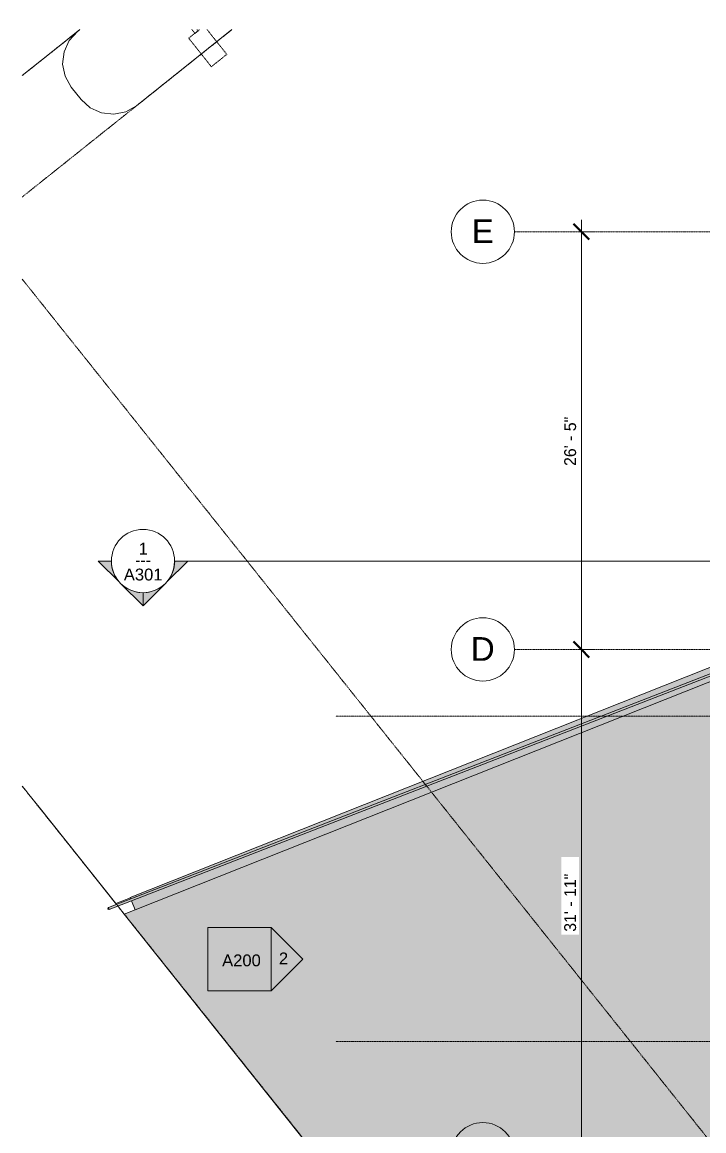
# Model space of a CAD drawing. Header units: inches. Extents: x -4124 to -1243, y 10241 to 12024.
# Drawn here: x -4124 to -3607, y 11092 to 11933 of the extents above; entities that cross this region are included whole.
import ezdxf

# ---------------------------------------------------------------- set-up
doc = ezdxf.new("R2010")
doc.units = ezdxf.units.IN
doc.header["$MEASUREMENT"] = 0
for name, pattern in [('Dash', [0.25, 0.125, -0.125]), ('Double Dash 3_8_', [1, 0.375, -0.125, 0.125, -0.125, 0.125, -0.125]), ('Grid Line 1_2_', [0.875, 0.5, -0.125, 0.125, -0.125])]:
    doc.linetypes.add(name, pattern=pattern)
for name, color, linetype, lineweight in [('A-ANNO-DIMS', 211, 'Continuous', 9), ('A-ANNO-DIMS-96', 211, 'Continuous', 9), ('A-FLOR-HRAL', 11, 'Continuous', 9), ('C-BLDG-PADS', 91, 'Continuous', 13), ('C-PROP-LINE', 91, 'Double Dash 3_8_', 9), ('C-TOPO', 7, 'Continuous', 9), ('E-LITE-EQPM', 33, 'Continuous', 9), ('E-LITE-EQPM-HDLN', 30, 'Dash', 9), ('G-ANNO-SYMB', 111, 'Continuous', 9), ('S-FNDN', 32, 'Continuous', 13), ('S-GRID', 1, 'Continuous', 9), ('S-GRID-IDEN', 1, 'Continuous', 9)]:
    doc.layers.add(name, color=color, linetype=linetype, lineweight=lineweight)
doc.styles.add('Arial', font='arial.ttf', dxfattribs={"height": 18})
doc.styles.add('Arial_1', font='arial.ttf', dxfattribs={"height": 9})
doc.styles.add('Century Gothic_1', font='', dxfattribs={"height": 9})
doc.styles.get('Century Gothic_1').set_extended_font_data('Century Gothic')
doc.dimstyles.new('OD__1__Tol__', dxfattribs={"dimscale": 12, "dimtxt": 9.397514, "dimasz": 1, "dimexe": 0.75, "dimexo": 0.5, "dimgap": 0.125, "dimtad": 1, "dimdec": 0, "dimzin": 3, "dimdsep": 46, "dimlunit": 4, "dimtxsty": 'Century Gothic_1', "dimblk1": 'OBLIQUE', "dimblk2": 'OBLIQUE', "dimsah": 1, "dimcen": 0.09, "dimdle": 0.75, "dimazin": 0, "dimtfac": 1, "dimtdec": 4, "dimtix": 1, "dimtmove": 0, "dimatfit": 3, "dimfxl": 1, "dimtvp": 1, "dimtfill": 1, "dimfrac": 2, "dimtolj": 1, "dimtzin": 0, "dimarcsym": 2})

# ---------------------------------------------------------------- blocks, each defined once
blk = doc.blocks.new('Railing - Lapeyre - 1 1_2_ Post-V2-FLOOR PLAN - MEZZANINE')
at = {"layer": 'A-FLOR-HRAL'}
blk.add_hatch(color=253, dxfattribs=at).paths.add_polyline_path([(-0.72, 0.19), (-0.72, 0), (0.75, 0), (0.66, 0.34), (0.56, 0.49), (0.43, 0.61), (0.38, 0.65), (0.18, 0.73), (-0.03, 0.75), (-0.19, 0.72), (-0.4, 0.63), (-0.56, 0.49), (-0.69, 0.27), (-0.72, 0.2)], flags=0)
at = {"layer": 'A-FLOR-HRAL', "color": 8}
blk.add_arc((0, 0), 0.75, 360, 180, dxfattribs=at)
blk = doc.blocks.new('Railing - Lapeyre - 1 1_2_ Post-V3-FLOOR PLAN - MEZZANINE')
at = {"layer": 'A-FLOR-HRAL', "color": 8}
blk.add_line((-0.75, 0), (-0.75, 0), dxfattribs=at)
blk = doc.blocks.new('Railing - Railing-1341484-FLOOR PLAN - MEZZANINE')
at = {"layer": 'A-FLOR-HRAL'}
blk.add_hatch(color=253, dxfattribs=at).paths.add_polyline_path([(-4058.11, 11259.61), (-3569.2, 11449.47), (-3569.2, 11451.05), (-4058.64, 11260.99), (-4058.12, 11259.64)], flags=0)
at = {"layer": 'A-FLOR-HRAL', "color": 8}
for p, q in [((-3569.2, 11451.05), (-4058.65, 11261.01)), ((-4058.11, 11259.61), (-3569.2, 11449.44)), ((-4058.11, 11259.61), (-4058.65, 11261.01))]:
    blk.add_line(p, q, dxfattribs=at)
at = {"rotation": 111.2193858935049}
for name, p in [('Railing - Lapeyre - 1 1_2_ Post-V3-FLOOR PLAN - MEZZANINE', (-3810.88, 11356.41)), ('Railing - Lapeyre - 1 1_2_ Post-V2-FLOOR PLAN - MEZZANINE', (-4058.38, 11260.31))]:
    blk.add_blockref(name, p, dxfattribs=at)
blk = doc.blocks.new('265613 - Lighting Poles and Standards - Parking Lot - Generic - 265613 - Lighting Poles and Standards - Parking Lot - Generic-1566120-FLOOR PLAN - MEZZANINE')
at = {"layer": 'E-LITE-EQPM', "color": 8}
blk.add_line((-1.68, -10.73), (1.57, -10.73), dxfattribs=at)
at = {"layer": 'E-LITE-EQPM-HDLN', "color": 8}
for p, q in [((-7.54, -7.15), (-7.54, 16.9)), ((-7.54, 16.9), (7.45, 16.9)), ((7.45, 16.9), (7.45, -10.73)), ((7.45, -10.73), (-3.06, -10.73)), ((-1.54, -10.73), (-1.54, -11.94)), ((1.45, -10.73), (1.45, -14.33))]:
    blk.add_line(p, q, dxfattribs=at)
blk = doc.blocks.new('Family - ___-1416994-FLOOR PLAN - MEZZANINE')
at = {"layer": 'C-PROP-LINE', "color": 8}
for p, q in [((-4080.34, 11927.32), (-4124.16, 11892.35)), ((-4124.16, 11353.18), (-3256.39, 10265.7))]:
    blk.add_line(p, q, dxfattribs=at)
blk = doc.blocks.new('Family - ___-1442676-FLOOR PLAN - MEZZANINE')
at = {"layer": 'C-PROP-LINE', "color": 8}
for p, q in [((-3964.9, 11927.32), (-4124.16, 11800.24)), ((-4124.16, 11737.97), (-2969.59, 10291.07))]:
    blk.add_line(p, q, dxfattribs=at)
blk = doc.blocks.new('Elevation - Detail Number-151647-FLOOR PLAN - MEZZANINE')
at = {"layer": 'G-ANNO-SYMB'}
for p, q in [((0.25, 0.25), (-0.25, 0.25)), ((-0.25, 0.25), (-0.25, -0.25)), ((0.25, -0.25), (0.25, 0.25)), ((-0.25, -0.25), (0.25, -0.25))]:
    blk.add_line(p, q, dxfattribs=at)
blk = doc.blocks.new('Elevation - Detail Number-151370-FLOOR PLAN - MEZZANINE')
at = {"layer": 'G-ANNO-SYMB'}
for p, q in [((0, 0.25), (-0.25, 0)), ((0.25, 0), (0, 0.25)), ((-0.25, 0), (0.25, 0))]:
    blk.add_line(p, q, dxfattribs=at)
blk = doc.blocks.new('Section - Section Head - Filled-22785-FLOOR PLAN - MEZZANINE')
at = {"layer": 'G-ANNO-SYMB'}
h = blk.add_hatch(color=256, dxfattribs=at)
edge = h.paths.add_edge_path(flags=0)
edge.add_line((-0.4268, 0.1768), (-0.25, 0.3536))
edge.add_line((-0.25, 0.3536), (-0.25, 0.25))
edge.add_arc((-0.25, 0), 0.25, 90, 135)
h = blk.add_hatch(color=256, dxfattribs=at)
edge = h.paths.add_edge_path(flags=0)
edge.add_arc((-0.25, 0), 0.25, 45, 90)
edge.add_line((-0.25, 0.25), (-0.25, 0.3536))
edge.add_line((-0.25, 0.3536), (-0.0732, 0.1768))
h = blk.add_hatch(color=256, dxfattribs=at)
edge = h.paths.add_edge_path(flags=0)
edge.add_arc((-0.25, 0), 0.2503, 137.9216, 180)
edge.add_line((-0.5003, 0), (-0.6036, 0))
edge.add_line((-0.6036, 0), (-0.4358, 0.1678))
h = blk.add_hatch(color=256, dxfattribs=at)
edge = h.paths.add_edge_path(flags=0)
edge.add_line((-0.0642, 0.1678), (0.1036, 0))
edge.add_line((0.1036, 0), (0.0003, 0))
edge.add_arc((-0.25, 0), 0.2503, 0, 42.0784)
for p, q in [((-0.25, 0.3536), (-0.4268, 0.1768)), ((-0.25, 0.25), (-0.25, 0.3536)), ((-0.0732, 0.1768), (-0.25, 0.3536)), ((-0.25, 0.3536), (-0.25, 0.25)), ((-0.4358, 0.1678), (-0.6036, 0)), ((0.1036, 0), (-0.0642, 0.1678)), ((-0.6036, 0), (-0.5003, 0)), ((0.0003, 0), (0.1036, 0))]:
    blk.add_line(p, q, dxfattribs=at)
for centre, radius, start, end in [((-0.2503, 0), 0.25, 360, 180), ((-0.25, 0), 0.25, 90, 135), ((-0.25, 0), 0.25, 45, 90), ((-0.25, 0), 0.2503, 137.9216, 180), ((-0.25, 0), 0.2503, 0, 42.0784), ((-0.2503, 0), 0.25, 180, 360)]:
    blk.add_arc(centre, radius, start, end, dxfattribs=at)
blk = doc.blocks.new('Grid - Grid Head - Circle-50561-FLOOR PLAN - MEZZANINE')
at = {"layer": 'S-GRID-IDEN'}
for start, end in [(360, 180), (180, 360)]:
    blk.add_arc((0, 0), 0.25, start, end, dxfattribs=at)
blk = doc.blocks.new('DIMBLOCK15-FLOOR PLAN - MEZZANINE')
at = {"layer": 'A-ANNO-DIMS-96', "lineweight": 50}
for p, q in [((-3699.7, 11456.9), (-3705.7, 11462.9)), ((-3699.7, 11456.9), (-3693.7, 11450.9)), ((-3699.7, 11073.9), (-3705.7, 11079.9)), ((-3699.7, 11073.9), (-3693.7, 11067.9))]:
    blk.add_line(p, q, dxfattribs=at)
at = {"layer": 'A-ANNO-DIMS-96'}
for p, q in [((-3702.18, 11456.9), (-3690.7, 11456.9)), ((-3699.7, 11456.9), (-3702.18, 11456.9)), ((-3699.7, 11073.9), (-3699.7, 11456.9)), ((-3702.18, 11073.9), (-3690.7, 11073.9)), ((-3699.7, 11073.9), (-3702.18, 11073.9))]:
    blk.add_line(p, q, dxfattribs=at)
at = {"layer": 'A-ANNO-DIMS-96', "color": 0, "insert": (-3712.73, 11242.65), "char_height": 9, "width": 54.5951, "attachment_point": 1, "rotation": 90, "line_spacing_factor": 0.984502, "style": 'Century Gothic_1', "bg_fill": 3, "box_fill_scale": 1.25, "bg_fill_color": 256, "bg_fill_true_color": 13158600, "bg_fill_transparency": 0}
blk.add_mtext('31\' - 11"', dxfattribs=at)
blk = doc.blocks.new('_Oblique')
at = {"color": 0, "linetype": 'ByBlock', "lineweight": -2}
blk.add_line((-0.5, -0.5), (0.5, 0.5), dxfattribs=at)
blk = doc.blocks.new('DIMBLOCK16-FLOOR PLAN - MEZZANINE')
at = {"layer": 'A-ANNO-DIMS-96', "lineweight": 50}
for p, q in [((-3699.7, 11773.9), (-3705.7, 11779.9)), ((-3699.7, 11773.9), (-3693.7, 11767.9)), ((-3699.7, 11456.9), (-3705.7, 11462.9)), ((-3699.7, 11456.9), (-3693.7, 11450.9))]:
    blk.add_line(p, q, dxfattribs=at)
at = {"layer": 'A-ANNO-DIMS-96'}
for p, q in [((-3699.7, 11456.9), (-3699.7, 11782.9)), ((-3702.18, 11773.9), (-3690.7, 11773.9)), ((-3699.7, 11773.9), (-3702.18, 11773.9)), ((-3702.18, 11456.9), (-3690.7, 11456.9)), ((-3699.7, 11456.9), (-3702.18, 11456.9))]:
    blk.add_line(p, q, dxfattribs=at)
at = {"layer": 'A-ANNO-DIMS-96', "color": 0, "insert": (-3712.73, 11596.15), "char_height": 9, "width": 46.1821, "attachment_point": 1, "rotation": 90, "line_spacing_factor": 0.984502, "style": 'Century Gothic_1', "bg_fill": 3, "box_fill_scale": 1.25, "bg_fill_color": 256, "bg_fill_true_color": 13158600, "bg_fill_transparency": 0}
blk.add_mtext('26\' - 5"', dxfattribs=at)

msp = doc.modelspace()

# ---------------------------------------------------------------- hatches: boundary and pattern name
at = {"layer": 'C-BLDG-PADS'}
h = msp.add_hatch(color=253, dxfattribs=at)
h.paths.add_polyline_path([(-3217.20325, 10617.02866), (-3217.20325, 10639.02039), (-3042.20325, 10639.02039), (-3042.20325, 10647.20789), (-3075.20325, 10647.20789), (-3075.20325, 10648.95789), (-3042.20325, 10648.95789), (-3042.20325, 10816.39539), (-3360.20325, 10816.39539), (-3360.20325, 11072.39539), (-3569.20325, 11072.39539), (-3569.20325, 11445.54168), (-4046.78991, 11256.03278), (-3553.7948, 10638.40483), (-3295.84592, 10638.39952), (-3232.84644, 10621.27964)], flags=0)
h.paths.add_polyline_path([(-3297.44748, 10623.59767), (-3287.13683, 10623.59767), (-3297.44748, 10626.39955), (-3544.21574, 10626.39955), (-3541.97927, 10623.59767), (-3300.32921, 10623.59767)], flags=0)
h.paths.add_polyline_path([(-3427.50108, 10847.02188), (-3457.50108, 10847.02188), (-3457.50108, 10919.02188), (-3397.50108, 10919.02188), (-3397.50108, 10847.02188), (-3413.44272, 10847.02188)], flags=0)
h.paths.add_polyline_path([(-3455.24959, 10937.02188), (-3457.50108, 10937.02188), (-3457.50108, 11009.02188), (-3397.50108, 11009.02188), (-3397.50108, 10937.02188), (-3453.50108, 10937.02188)], flags=0)
at = {"layer": 'S-FNDN'}
h = msp.add_hatch(color=9, dxfattribs=at)
h.paths.add_polyline_path([(-4038.41215, 11259.35712), (-3569.20325, 11445.54168), (-3569.20325, 11449.4367), (-4041.12938, 11266.20489), (-4040.54584, 11264.7343)], flags=0)
h.paths.add_polyline_path([(-4041.68264, 11267.59918), (-3569.20325, 11451.04579), (-3569.20325, 11456.30018), (-4042.10044, 11268.65209)], flags=0)

# ---------------------------------------------------------------- linework, layer by layer
at = {"layer": 'C-BLDG-PADS', "color": 8, "lineweight": 9}
for p, q in [((-4038.41215, 11259.35712), (-4046.78991, 11256.03278)), ((-4046.78991, 11256.03278), (-3572.43187, 10661.74919))]:
    msp.add_line(p, q, dxfattribs=at)
at = {"layer": 'C-TOPO', "color": 8}
for p, q in [((-4093.65857, 11916.68994), (-4080.3364, 11927.32056)), ((-4082.18079, 11925.84888), (-4093.65857, 11916.68994)), ((-4082.18079, 11925.84888), (-4088.51147, 11918.9187)), ((-4088.51147, 11918.9187), (-4082.18079, 11925.84888)), ((-4080.33649, 11927.32056), (-4082.18079, 11925.84888)), ((-3964.90094, 11927.32056), (-4037.27271, 11869.57031)), ((-3964.90094, 11927.32056), (-4037.27271, 11869.57031)), ((-4124.15959, 11892.35129), (-4093.65857, 11916.68994)), ((-4093.65857, 11916.68994), (-4124.15959, 11892.3512)), ((-4088.51147, 11918.9187), (-4092.39038, 11910.37207)), ((-4092.39038, 11910.37207), (-4088.51147, 11918.9187)), ((-4092.39038, 11910.37207), (-4093.43848, 11901.04468)), ((-4093.43848, 11901.04468), (-4092.39038, 11910.37207)), ((-4093.43848, 11901.04468), (-4091.55322, 11891.84985)), ((-4091.55322, 11891.84985), (-4093.43848, 11901.04468)), ((-4086.91846, 11883.68774), (-4091.55322, 11891.84985)), ((-4086.91846, 11883.68774), (-4091.55322, 11891.84985)), ((-4086.91846, 11883.68774), (-4079.43384, 11874.30835)), ((-4079.43384, 11874.30835), (-4086.91846, 11883.68774)), ((-4079.43384, 11874.30835), (-4072.50403, 11867.97729)), ((-4072.50403, 11867.97729), (-4079.43384, 11874.30835)), ((-4067.9165, 11865.89575), (-4072.50403, 11867.97729)), ((-4067.9165, 11865.89575), (-4072.50403, 11867.97729)), ((-4067.9165, 11865.89575), (-4063.95703, 11864.09839)), ((-4063.95703, 11864.09839), (-4067.9165, 11865.89575)), ((-4054.62964, 11863.05029), (-4063.95703, 11864.09839)), ((-4054.62964, 11863.05029), (-4063.95703, 11864.09839)), ((-4054.62964, 11863.05029), (-4045.43481, 11864.93628)), ((-4045.43481, 11864.93628), (-4054.62964, 11863.05029)), ((-4037.27271, 11869.57031), (-4045.43481, 11864.93628)), ((-4037.27271, 11869.57031), (-4045.43481, 11864.93628)), ((-4121.50195, 11349.84961), (-4124.15959, 11353.18013)), ((-4124.15959, 11353.18013), (-4121.50195, 11349.84961)), ((-4119.04541, 11346.77051), (-4121.50195, 11349.84961)), ((-4121.50195, 11349.84961), (-4119.04541, 11346.77051)), ((-4111.3656, 11337.14648), (-4119.04541, 11346.77051)), ((-4119.04541, 11346.77051), (-4111.3656, 11337.14648)), ((-4052.51344, 11263.39363), (-4111.3656, 11337.14648)), ((-4053.16736, 11264.21265), (-4111.3656, 11337.14648)), ((-4053.16736, 11264.21265), (-4042.05141, 11268.52853)), ((-4053.16736, 11264.21265), (-4042.05141, 11268.52853)), ((-4053.16736, 11264.21265), (-4052.51364, 11263.39356)), ((-4051.53365, 11262.16566), (-4051.06824, 11261.58252)), ((-4051.06824, 11261.58252), (-4051.53358, 11262.16569)), ((-4051.06824, 11261.58252), (-4046.6759, 11256.07837)), ((-4046.6759, 11256.07802), (-4051.06824, 11261.58252))]:
    msp.add_line(p, q, dxfattribs=at)
at = {"layer": 'G-ANNO-SYMB'}
msp.add_line((-4008.43211, 11523.97754), (-1530.35451, 11523.97754), dxfattribs=at)
at = {"layer": 'S-FNDN', "color": 8, "lineweight": 9}
for p, q in [((-4042.10044, 11268.65209), (-3569.19898, 11456.30188)), ((-3569.20325, 11445.54168), (-4038.41215, 11259.35712)), ((-4042.10044, 11268.65209), (-4041.68232, 11267.59836)), ((-4041.12971, 11266.20571), (-4038.41215, 11259.35712))]:
    msp.add_line(p, q, dxfattribs=at)
at = {"layer": 'S-GRID', "linetype": 'Grid Line 1_2_'}
for p, q in [((-1362.80331, 11456.89539), (-3750.49332, 11456.89539)), ((-1362.80331, 11406.39539), (-3886.22241, 11406.39539)), ((-1362.80331, 11159.39539), (-3886.22241, 11159.39539))]:
    msp.add_line(p, q, dxfattribs=at)

# ---------------------------------------------------------------- block references
at = {"layer": 'A-FLOR-HRAL', "color": 8}
msp.add_blockref('Railing - Railing-1341484-FLOOR PLAN - MEZZANINE', (0, 0), dxfattribs=at)
at = {"layer": 'C-PROP-LINE', "color": 8}
for name in ['Family - ___-1416994-FLOOR PLAN - MEZZANINE', 'Family - ___-1442676-FLOOR PLAN - MEZZANINE']:
    msp.add_blockref(name, (0, 0), dxfattribs=at)
at = {"layer": 'E-LITE-EQPM', "color": 8, "rotation": 218.5886111555554}
msp.add_blockref('265613 - Lighting Poles and Standards - Parking Lot - Generic - 265613 - Lighting Poles and Standards - Parking Lot - Generic-1566120-FLOOR PLAN - MEZZANINE', (-3985.25823, 11917.02332), dxfattribs=at)
at = {"layer": 'G-ANNO-SYMB', "extrusion": (0, 0, -1), "xscale": 95.99999999999994, "yscale": 95.99999999999994, "zscale": 95.99999999999994}
for name, p, rotation in [('Section - Section Head - Filled-22785-FLOOR PLAN - MEZZANINE', (4008.43211, 11523.97754), 180), ('Elevation - Detail Number-151370-FLOOR PLAN - MEZZANINE', (3935.11153, 11221.89639), 90.00000000000001)]:
    msp.add_blockref(name, p, dxfattribs=dict(at, rotation=rotation))
at = {"layer": 'G-ANNO-SYMB', "xscale": 95.99999999999994, "yscale": 95.99999999999994, "zscale": 95.99999999999994}
msp.add_blockref('Elevation - Detail Number-151647-FLOOR PLAN - MEZZANINE', (-3959.11153, 11221.89639), dxfattribs=at)
at = {"layer": 'S-GRID-IDEN', "xscale": 95.99999999999994, "yscale": 95.99999999999994, "zscale": 95.99999999999994, "rotation": 89.99999999999962}
for p in [(-3774.49332, 11773.89539), (-3774.49332, 11456.89539), (-3774.49332, 11073.89539)]:
    msp.add_blockref('Grid - Grid Head - Circle-50561-FLOOR PLAN - MEZZANINE', p, dxfattribs=at)

# ---------------------------------------------------------------- texts
at = {"layer": 'G-ANNO-SYMB', "char_height": 9, "attachment_point": 1}
for s, insert, width, style in [('1', (-4035.75308, 11537.88618), 8.484, 'Arial_1'), ('A301', (-4046.99718, 11518.24994), 35.754, 'Arial_1'), ('---', (-4038.4044, 11529.37949), 15.453, 'Century Gothic_1'), ('A200', (-3972.3864, 11225.44933), 35.754, 'Arial_1'), ('2', (-3929.28414, 11226.92107), 8.484, 'Arial_1')]:
    msp.add_mtext(s, dxfattribs=dict(at, insert=insert, width=width, style=style))
at = {"layer": 'S-GRID-IDEN', "char_height": 18, "attachment_point": 1, "style": 'Arial'}
for s, insert, width in [('E', (-3782.89976, 11783.27621), 20.301), ('D', (-3783.65567, 11466.27621), 22.119)]:
    msp.add_mtext(s, dxfattribs=dict(at, insert=insert, width=width))

# ---------------------------------------------------------------- next in the draw order: dimensions: what is measured, and where the dimension line sits
at = {"layer": 'A-ANNO-DIMS'}
dim = msp.add_linear_dim(base=(-3699.69822, 11456.89539), p1=(-3708.1835, 11073.89539), p2=(-3708.1835, 11456.89539), angle=90, dimstyle='OD__1__Tol__', override={"dimpost": '<>', "dimfxl": 383}, dxfattribs=at)
dim.commit()
dim.dimension.update_dxf_attribs({"geometry": 'DIMBLOCK15-FLOOR PLAN - MEZZANINE', "text_midpoint": (-3705.9246, 11265.39539)})

# ---------------------------------------------------------------- next in the draw order: dimensions: what is measured, and where the dimension line sits
dim = msp.add_linear_dim(base=(-3699.69822, 11773.89539), p1=(-3708.1835, 11456.89539), p2=(-3708.1835, 11773.89539), angle=90, dimstyle='OD__1__Tol__', override={"dimpost": '<>', "dimfxl": 317}, dxfattribs=at)
dim.commit()
dim.dimension.update_dxf_attribs({"geometry": 'DIMBLOCK16-FLOOR PLAN - MEZZANINE', "text_midpoint": (-3705.9246, 11615.39539)})

# ---------------------------------------------------------------- next in the draw order: linework, layer by layer
at = {"layer": 'S-GRID', "linetype": 'Grid Line 1_2_'}
msp.add_line((-1362.80331, 11773.89539), (-3750.49332, 11773.89539), dxfattribs=at)

doc.saveas('drawing.dxf')
